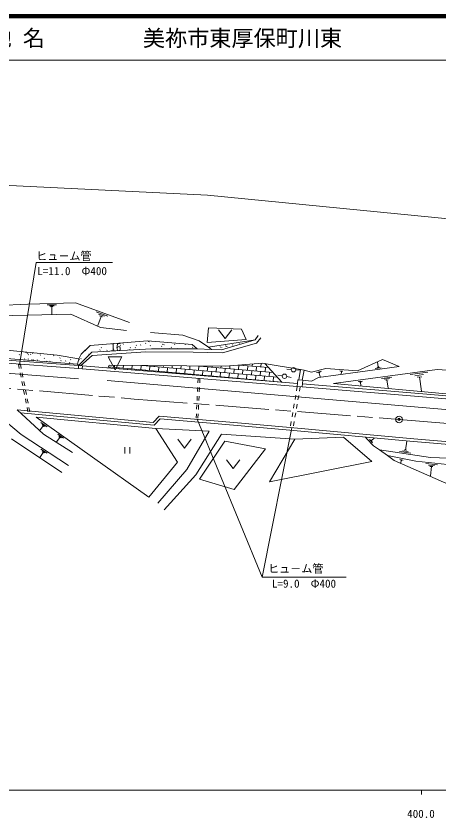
# Model space of a CAD drawing. Units: millimetres, scale not verified. Extents: x 40000 to 680000, y 20000 to 380000.
# Drawn here: x 376352 to 471908, y 198715 to 380000 of the extents above; entities that cross this region are included whole.
import ezdxf
from ezdxf.enums import TextEntityAlignment as Align

# ---------------------------------------------------------------- set-up
doc = ezdxf.new("R2010")
doc.units = ezdxf.units.MM
doc.header["$LTSCALE"] = 1000
doc.header["$PDMODE"] = 32
doc.header["$PDSIZE"] = 500
doc.linetypes.add('CHAIN', pattern=[18.5, 12, -1.5, 3.5, -1.5])
for name, color, linetype, lineweight in [('M-BGD', 7, 'Continuous', 13), ('M-BMK', 2, 'CHAIN', 13), ('M-BMK-SRVR', 3, 'Continuous', 13), ('M-STR-HTXT', 7, 'Continuous', 13), ('M-STR-STRC', 7, 'Continuous', 13), ('M-TTL', 2, 'Continuous', 140), ('M-TTL-BAND', 7, 'Continuous', 13), ('M-TTL-LINE', 7, 'Continuous', 18)]:
    doc.layers.add(name, color=color, linetype=linetype, lineweight=lineweight)
doc.layers.add('M-TTL-TXT', color=7, linetype='Continuous')
doc.styles.add('ＭＳ ゴシック', font='')
doc.styles.get('ＭＳ ゴシック').set_extended_font_data('MS Gothic')

msp = doc.modelspace()

# ---------------------------------------------------------------- linework, layer by layer
at = {"layer": 'M-BGD'}
for p, q in [((365124, 314160), (379027, 314877)), ((379027, 314877), (389787, 315151)), ((383370, 314688), (385460, 314741)), ((383897, 314492), (384942, 314519)), ((384164, 314290), (384687, 314303)), ((384425, 314296), (384468, 312624)), ((389787, 315151), (401955, 310691)), ((388755, 312625), (370483, 312195)), ((395446, 309613), (388755, 312625)), ((394453, 313121), (397082, 312158)), ((395575, 312114), (394804, 310011)), ((395014, 312617), (396328, 312136)), ((395246, 312234), (395904, 311993)), ((401275, 308947), (395446, 309613)), ((414027, 307829), (406724, 308481)), ((419837, 309488), (419553, 306221)), ((427323, 309233), (419837, 309488)), ((422100, 309073), (423600, 307073)), ((423600, 307073), (425100, 309073)), ((428315, 306911), (427323, 309233)), ((393068, 305493), (406023, 306549)), ((406023, 306549), (416152, 305714)), ((406235, 306429), (406306, 306499)), ((406366, 306338), (406436, 306409)), ((417731, 306577), (414027, 307829)), ((419810, 305154), (417731, 306577)), ((419553, 306221), (428315, 306911)), ((430366, 306814), (419810, 305154)), ((422784, 304545), (430366, 306814)), ((429078, 306576), (429120, 306618)), ((430366, 306814), (431079, 307797)), ((431626, 307223), (430687, 306023)), ((391068, 303528), (393068, 305493)), ((406962, 304784), (393476, 304028)), ((395560, 304986), (395631, 305057)), ((396620, 305774), (396629, 305783)), ((398395, 304668), (398466, 304738)), ((399100, 305905), (399171, 305976)), ((399873, 305471), (399943, 305542)), ((400588, 305821), (400659, 305892)), ((402032, 304567), (402103, 304637)), ((402148, 305024), (402219, 305095)), ((403255, 304972), (403326, 305043)), ((403515, 305539), (403586, 305609)), ((404501, 305582), (404572, 305652)), ((405627, 305944), (405698, 306014)), ((406677, 305469), (406748, 305540)), ((417300, 304793), (406962, 304784)), ((409229, 305324), (409300, 305395)), ((409431, 305776), (409502, 305847)), ((409749, 305684), (409820, 305754)), ((410932, 304805), (411003, 304876)), ((411430, 305071), (411501, 305142)), ((412183, 305734), (412254, 305805)), ((412844, 304789), (412914, 304860)), ((414551, 305739), (414622, 305810)), ((416152, 305714), (417300, 304793)), ((416190, 305062), (416260, 305133)), ((417300, 304793), (420506, 304580)), ((419810, 305154), (420506, 304580)), ((420506, 304580), (422784, 304545)), ((422493, 305120), (422564, 305191)), ((422813, 305013), (422883, 305084)), ((430687, 306023), (422966, 303832)), ((423663, 305632), (423734, 305703)), ((423779, 305331), (423850, 305402)), ((423993, 305220), (424063, 305291)), ((425242, 305615), (425313, 305686)), ((426842, 305816), (426913, 305886)), ((390274, 301306), (360725, 303697)), ((364624, 302960), (390488, 300991)), ((374233, 304449), (385614, 303323)), ((377031, 303409), (377102, 303480)), ((378575, 303847), (378646, 303917)), ((378937, 303688), (379007, 303759)), ((379125, 303422), (379195, 303493)), ((379614, 303509), (379685, 303580)), ((380039, 303730), (380110, 303801)), ((381792, 303313), (381863, 303384)), ((384827, 303177), (384898, 303248)), ((385614, 303323), (390570, 302506)), ((393476, 304028), (390488, 300991)), ((390570, 302506), (391068, 303528)), ((393531, 303265), (390945, 300956)), ((392082, 304308), (392153, 304379)), ((392792, 303488), (392862, 303559)), ((405712, 304073), (393531, 303265)), ((395293, 304445), (395364, 304516)), ((396898, 304376), (396969, 304447)), ((416380, 304021), (405712, 304073)), ((422966, 303832), (416380, 304021)), ((364571, 302262), (390435, 300293)), ((376890, 301324), (377085, 300343)), ((377324, 301291), (377520, 300310)), ((378242, 302444), (378313, 302514)), ((379114, 302451), (379184, 302522)), ((379949, 302312), (380019, 302383)), ((380294, 302198), (380364, 302269)), ((380591, 302090), (380614, 302113)), ((381111, 302224), (381181, 302295)), ((382685, 302575), (382755, 302646)), ((383328, 301919), (383399, 301990)), ((384022, 301938), (384092, 302009)), ((386271, 302665), (386342, 302735)), ((386462, 302048), (386532, 302118)), ((387542, 301992), (387613, 302063)), ((388433, 301637), (388503, 301708)), ((388632, 302258), (388702, 302328)), ((390570, 302506), (390274, 301306)), ((390488, 300991), (390274, 301306)), ((390488, 300991), (390435, 300293)), ((391381, 300923), (390488, 300991)), ((390595, 302309), (390665, 302380)), ((390973, 302485), (391044, 302556)), ((397083, 300457), (397408, 301086)), ((397408, 301086), (423705, 300816)), ((398606, 301073), (398561, 300555)), ((400612, 301053), (400553, 300381)), ((402618, 301032), (402546, 300206)), ((404624, 301012), (404538, 300032)), ((435418, 298334), (404837, 301010)), ((405627, 301002), (405621, 300941)), ((407633, 300981), (407614, 300767)), ((409638, 300960), (409606, 300592)), ((411644, 300940), (411599, 300418)), ((423705, 300816), (431987, 301564)), ((426715, 301088), (426629, 300107)), ((433421, 300516), (426801, 301096)), ((427726, 301179), (427712, 301016)), ((429750, 301362), (429704, 300842)), ((431774, 301545), (431697, 300667)), ((431987, 301564), (440610, 300089)), ((432551, 301467), (436416, 297243)), ((453484, 299770), (459170, 302369)), ((458152, 300678), (458003, 301730)), ((459170, 302369), (462900, 300778)), ((369926, 299574), (390432, 297972)), ((377281, 299362), (377476, 298382)), ((377715, 299329), (377910, 298349)), ((390435, 300293), (391327, 300225)), ((391327, 300225), (391381, 300923)), ((391327, 300225), (439896, 296256)), ((391383, 300923), (439953, 296954)), ((436416, 297243), (397195, 300674)), ((397565, 300642), (397545, 300419)), ((399557, 300468), (399539, 300256)), ((401549, 300293), (401532, 300094)), ((403542, 300119), (403525, 299931)), ((405534, 299945), (405519, 299768)), ((406618, 300854), (406530, 299858)), ((407527, 299770), (407512, 299605)), ((408610, 300680), (408523, 299683)), ((409519, 299596), (409506, 299442)), ((410602, 300505), (410515, 299509)), ((411511, 299422), (411499, 299279)), ((412595, 300331), (412508, 299335)), ((413504, 299248), (413492, 299116)), ((413650, 300919), (413591, 300244)), ((414587, 300157), (414500, 299160)), ((415656, 300899), (415583, 300069)), ((416580, 299982), (416492, 298986)), ((417662, 300878), (417576, 299895)), ((434419, 299425), (417834, 300876)), ((418572, 299808), (418485, 298812)), ((418665, 300868), (418659, 300804)), ((419655, 300717), (419568, 299721)), ((420564, 299634), (420477, 298637)), ((420671, 300847), (420652, 300630)), ((421648, 300543), (421561, 299546)), ((422557, 299459), (422470, 298463)), ((422676, 300827), (422644, 300456)), ((423640, 300368), (423553, 299372)), ((424549, 299285), (424462, 298289)), ((424691, 300905), (424636, 300281)), ((425632, 300194), (425545, 299198)), ((427625, 300020), (427538, 299024)), ((428708, 300929), (428621, 299933)), ((429617, 299845), (429530, 298849)), ((430701, 300754), (430613, 299758)), ((431610, 299671), (431522, 298675)), ((432693, 300580), (432606, 299584)), ((433602, 299497), (433515, 298501)), ((437543, 300146), (438541, 300078)), ((439539, 300010), (440536, 299942)), ((440259, 297744), (440610, 300089)), ((441419, 299926), (440610, 300089)), ((441022, 297689), (441419, 299926)), ((441419, 299926), (443134, 299486)), ((443134, 299486), (446311, 300297)), ((444213, 299452), (445380, 299750)), ((444535, 299410), (445118, 299559)), ((453562, 299457), (444711, 298283)), ((444711, 299330), (445002, 299405)), ((444856, 299367), (445095, 298434)), ((446311, 300297), (453484, 299770)), ((448074, 296901), (471518, 300064)), ((449538, 299759), (450213, 299709)), ((449702, 299679), (450039, 299654)), ((449781, 299606), (449950, 299593)), ((449865, 299599), (449826, 299060)), ((462900, 300778), (453562, 299457)), ((458847, 300508), (457531, 300321)), ((458500, 300593), (457842, 300500)), ((458316, 300701), (457987, 300654)), ((465392, 298934), (469401, 299475)), ((471518, 300064), (488618, 298935)), ((377671, 297401), (377867, 296420)), ((378106, 297368), (378301, 296387)), ((396966, 297620), (498686, 288854)), ((415496, 299073), (415486, 298953)), ((417513, 298085), (417462, 297087)), ((417489, 298899), (417479, 298790)), ((417912, 298053), (417861, 297054)), ((419481, 298725), (419473, 298628)), ((421473, 298550), (421466, 298465)), ((423466, 298376), (423459, 298302)), ((425458, 298202), (425453, 298139)), ((426542, 299111), (426454, 298115)), ((427451, 298027), (427446, 297976)), ((428534, 298936), (428447, 297940)), ((429443, 297853), (429439, 297813)), ((430526, 298762), (430439, 297766)), ((431435, 297679), (431433, 297650)), ((432519, 298588), (432432, 297592)), ((433428, 297504), (433426, 297487)), ((434511, 298413), (434424, 297417)), ((435420, 297330), (435420, 297324)), ((435530, 298799), (436517, 298639)), ((437505, 298480), (438492, 298321)), ((440002, 297762), (439896, 296256)), ((441135, 297681), (440002, 297762)), ((441028, 296176), (441135, 297681)), ((443129, 297448), (441135, 297681)), ((444711, 298283), (443129, 297448)), ((453668, 297353), (454652, 297486)), ((453927, 297287), (454419, 297354)), ((458929, 298062), (461271, 298378)), ((459546, 297907), (460717, 298065)), ((459870, 297713), (460456, 297792)), ((460163, 297752), (460416, 295879)), ((466449, 298669), (468453, 298939)), ((467004, 298335), (468006, 298471)), ((467505, 298403), (467937, 295196)), ((417410, 296088), (417358, 295089)), ((417809, 296055), (417757, 295057)), ((439896, 296256), (439726, 295271)), ((439896, 296256), (441028, 296176)), ((440562, 296209), (440392, 295224)), ((441028, 296176), (470017, 293744)), ((441077, 296860), (470078, 294441)), ((495352, 292610), (448074, 296901)), ((454063, 297206), (454310, 297239)), ((454186, 297222), (454293, 296434)), ((378062, 295439), (378257, 294459)), ((378496, 295406), (378691, 294426)), ((417307, 294091), (417255, 293092)), ((417706, 294058), (417654, 293059)), ((439556, 294285), (439387, 293300)), ((440223, 294238), (440053, 293253)), ((470017, 293744), (495901, 291422)), ((470078, 294441), (495717, 292141)), ((378452, 293478), (378648, 292497)), ((378887, 293445), (379082, 292464)), ((417204, 292093), (417152, 291095)), ((417602, 292061), (417551, 291062)), ((439217, 292314), (439048, 291329)), ((439884, 292267), (439714, 291282)), ((369999, 291631), (377512, 285397)), ((376607, 290989), (407324, 288134)), ((376607, 290989), (382519, 285477)), ((377325, 290319), (407555, 287510)), ((378843, 291516), (379038, 290536)), ((379277, 291483), (379473, 290503)), ((417100, 290096), (417049, 289097)), ((417499, 290063), (417448, 289065)), ((438878, 290343), (438708, 289358)), ((439544, 290296), (439375, 289311)), ((380874, 289283), (406325, 271268)), ((407947, 286749), (380874, 289283)), ((407324, 288134), (408700, 289551)), ((407555, 287510), (408933, 288929)), ((408700, 289551), (425547, 288139)), ((408933, 288929), (425495, 287542)), ((438539, 288372), (438369, 287387)), ((439205, 288325), (439036, 287339)), ((382474, 287353), (381663, 286208)), ((381960, 288147), (383393, 287133)), ((382217, 287750), (382933, 287243)), ((382295, 287480), (382653, 287227)), ((412825, 279180), (407947, 286749)), ((407947, 286749), (419980, 286162)), ((425495, 287542), (438243, 286373)), ((425547, 288139), (438298, 286971)), ((438298, 286971), (466238, 284439)), ((377512, 285397), (388187, 278400)), ((382519, 285477), (389144, 281304)), ((386225, 284743), (385500, 283717)), ((385766, 285453), (387048, 284546)), ((385996, 285098), (386637, 284644)), ((386065, 284856), (386386, 284630)), ((419980, 286162), (414933, 277515)), ((416968, 276250), (422758, 285484)), ((422758, 285484), (439361, 284323)), ((438243, 286373), (466186, 283841)), ((439361, 284323), (450325, 284797)), ((450325, 284797), (456742, 279302)), ((455540, 284496), (455281, 284829)), ((386661, 276795), (375353, 284386)), ((412945, 284333), (414445, 282333)), ((414445, 282333), (415945, 284333)), ((417798, 275317), (423524, 283899)), ((423524, 283899), (432731, 282178)), ((433631, 274685), (439361, 284323)), ((457105, 282862), (455540, 284496)), ((456889, 283522), (456190, 284251)), ((456787, 283774), (456438, 284139)), ((456773, 283935), (456598, 284117)), ((456685, 284026), (457269, 284585)), ((458462, 281923), (457105, 282862)), ((464361, 281887), (464659, 283929)), ((466186, 283841), (491826, 281713)), ((466238, 284439), (492895, 282226)), ((382497, 281361), (381746, 280215)), ((381969, 282117), (383401, 281178)), ((382233, 281739), (382949, 281269)), ((382318, 281478), (382676, 281243)), ((400931, 282571), (400931, 281071)), ((402056, 282571), (402056, 281071)), ((432731, 282178), (425623, 272970)), ((470026, 280236), (458462, 281923)), ((458462, 281923), (460259, 280655)), ((465564, 281190), (463010, 281562)), ((464963, 281538), (463686, 281725)), ((464681, 281840), (464042, 281933)), ((406325, 271268), (412825, 279180)), ((423919, 279696), (425419, 277696)), ((425419, 277696), (426919, 279696)), ((456742, 279302), (433631, 274685)), ((460259, 280655), (466711, 279351)), ((460259, 280655), (461812, 279507)), ((461812, 279507), (476794, 272927)), ((463056, 279784), (463795, 279634)), ((463226, 279673), (463596, 279598)), ((463396, 279561), (463276, 278970)), ((463303, 279580), (463488, 279543)), ((466711, 279351), (473875, 278638)), ((477164, 279940), (470026, 280236)), ((414933, 277515), (408360, 269846)), ((468934, 278828), (471593, 278564)), ((469572, 278496), (470901, 278364)), ((469878, 278198), (470543, 278131)), ((470210, 278164), (469999, 276037)), ((409847, 268346), (416968, 276250)), ((425623, 272970), (417798, 275317))]:
    msp.add_line(p, q, dxfattribs=at)
for centre in [(439040, 300044), (437011, 298560)]:
    msp.add_circle(centre, 500, dxfattribs=at)
at = {"layer": 'M-BMK'}
msp.add_line((462885, 288813), (538611, 282364), dxfattribs=at)
msp.add_lwpolyline([(363206, 296808), (403063, 293424), (462885, 288813)], dxfattribs=at)
at = {"layer": 'M-BMK-SRVR'}
msp.add_circle((462885, 288813), 750, dxfattribs=at)
msp.add_point((462885, 288813), dxfattribs=at)
at = {"layer": 'M-STR-HTXT'}
for p, q in [((377106, 301125), (380903, 324270)), ((380903, 324270), (398183, 324270)), ((417243, 288835), (431931, 253113)), ((438666, 286937), (431931, 253113)), ((431931, 253113), (450980, 253113))]:
    msp.add_line(p, q, dxfattribs=at)
msp.add_lwpolyline([(497049, 331863), (419610, 339518), (350140, 342929), (263119, 343809)], dxfattribs=at)
at = {"layer": 'M-STR-STRC'}
msp.add_lwpolyline([(397156, 302950), (400286, 302950), (398774, 299993)], close=True, dxfattribs=at)
at = {"layer": 'M-TTL'}
msp.add_line((680000, 380000), (40000, 380000), dxfattribs=at)
at = {"layer": 'M-TTL-BAND'}
for p, q in [((40000, 205000), (579000, 205000)), ((468000, 205000), (468000, 204000))]:
    msp.add_line(p, q, dxfattribs=at)
at = {"layer": 'M-TTL-LINE'}
msp.add_line((40000, 370000), (680000, 370000), dxfattribs=at)

# ---------------------------------------------------------------- texts
at = {"layer": 'M-STR-HTXT', "style": 'ＭＳ ゴシック'}
for p in [(380903, 324270), (433295, 253613)]:
    msp.add_text('ヒュ－ム管', height=1833, dxfattribs=at).set_placement(p, align=Align.BOTTOM_LEFT)
for s, p in [('L=11.0\u3000Φ400', (389028, 323270)), ('L=9.0\u3000Φ400', (441420, 252613))]:
    msp.add_text(s, height=1833, dxfattribs=at).set_placement(p, align=Align.TOP_CENTER)
at = {"layer": 'M-STR-STRC', "style": 'ＭＳ ゴシック'}
msp.add_text('16', height=1833, dxfattribs=at).set_placement((398907, 303723), align=Align.BOTTOM_CENTER)
at = {"layer": 'M-TTL-BAND', "style": 'ＭＳ ゴシック'}
msp.add_text('400.0', height=1833, dxfattribs=at).set_placement((467844, 198195), align=Align.BOTTOM_CENTER)
at = {"layer": 'M-TTL-TXT', "style": 'ＭＳ ゴシック'}
for s, p in [('地 名', (370380, 375000)), ('美祢市東厚保町川東', (405024, 375000))]:
    msp.add_text(s, height=3666, dxfattribs=at).set_placement(p, align=Align.MIDDLE_LEFT)

doc.saveas('drawing.dxf')
